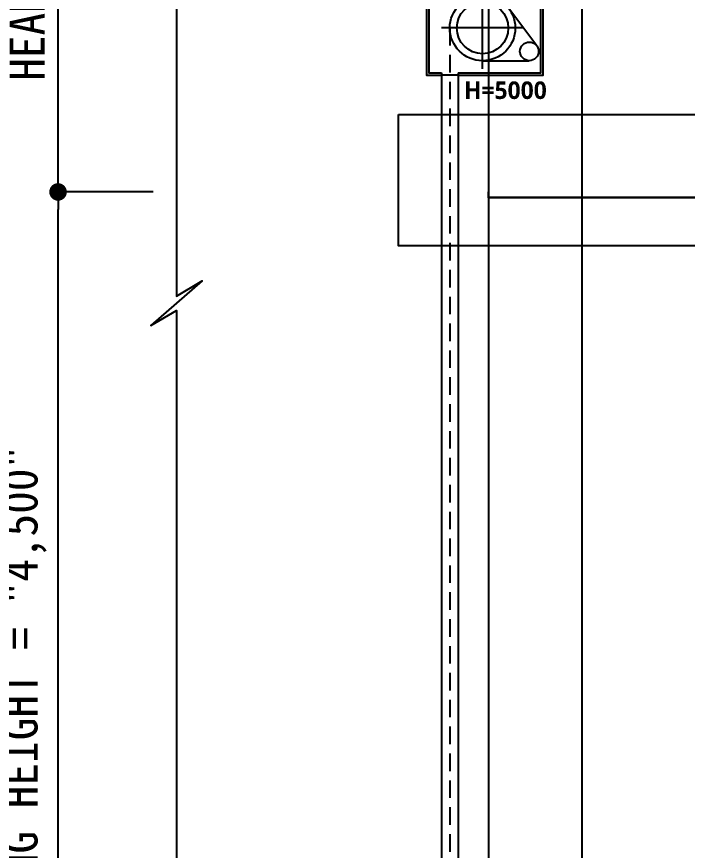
# Model space of a CAD drawing. Header units: millimetres. Extents: x 909 to 159266, y 137 to 21462.
# Drawn here: x 93139 to 96007, y 12569 to 16136 of the extents above; entities that cross this region are included whole.
import ezdxf
from ezdxf.enums import TextEntityAlignment as Align

# ---------------------------------------------------------------- set-up
doc = ezdxf.new("R2010")
doc.units = ezdxf.units.MM
doc.header["$LTSCALE"] = 50
doc.header["$MEASUREMENT"] = 0
doc.linetypes.add('주단면도-1$0$AF_01_Xref_X열_SEC_REV_01$0$HID', pattern=[2.3, 1.5, -0.8])
doc.linetypes.add('주단면도-1$0$주단면도-1$0$STD_CENTER', pattern=[66, 60, -2, 2, -2])
doc.layers.get('Defpoints').update_dxf_attribs({"color": 181})
for name, color, linetype in [('252', 252, 'Continuous'), ('DIM', 7, 'Continuous'), ('주단면도-1$0$A-30', 30, 'Continuous'), ('주단면도-1$0$AF_01_Xref_X열_SEC_REV_01$0$DF', 7, 'Continuous'), ('주단면도-1$0$AF_01_Xref_X열_SEC_REV_01$0$STL', 7, 'Continuous'), ('주단면도-1$0$주단면도-1$0$A-ST-AXIS-CEN', 252, '주단면도-1$0$주단면도-1$0$STD_CENTER')]:
    doc.layers.add(name, color=color, linetype=linetype)
doc.layers.add('주단면도-1$0$A-ELEV-LIN2', color=7, linetype='Continuous', lineweight=25)
doc.styles.add('2020음성 1차', font='나눔고딕Bold.ttf')
doc.styles.add('돋움체', font='')
doc.styles.add('주단면도-1$0$AF_01_Xref_X열_SEC_REV_01$0$TEXT', font='')
doc.styles.get('돋움체').set_extended_font_data('DotumChe')
doc.styles.get('주단면도-1$0$AF_01_Xref_X열_SEC_REV_01$0$TEXT').set_extended_font_data('NanumGothic', bold=True)
doc.dimstyles.new('류재성$0', dxfattribs={"dimscale": 50, "dimtxt": 3, "dimasz": 1.5, "dimexe": 0, "dimexo": 2, "dimgap": 1, "dimtad": 1, "dimdec": 0, "dimdsep": 46, "dimlunit": 6, "dimtxsty": '2020음성 1차', "dimblk1": 'DOT', "dimblk2": 'DOT', "dimsah": 1, "dimcen": 0.09, "dimclrt": 4, "dimadec": 0, "dimazin": 0, "dimtfac": 1, "dimtdec": 4, "dimtofl": 0, "dimtmove": 0, "dimatfit": 3, "dimldrblk": 'DOT', "dimfxl": 1, "dimtolj": 1, "dimtzin": 0, "dimarcsym": 0})

# ---------------------------------------------------------------- blocks, each defined once
blk = doc.blocks.new('주단면도-1$0$AF_01_Xref_X열_SEC_REV_01$0$SFSS_H4000')
at = {"layer": '주단면도-1$0$AF_01_Xref_X열_SEC_REV_01$0$STL', "color": 1, "ltscale": 0.5}
for p, q in [((240, 626.7), (240, 976.7)), ((415, 801.7), (65, 801.7))]:
    blk.add_line(p, q, dxfattribs=at)
at = {"layer": '주단면도-1$0$AF_01_Xref_X열_SEC_REV_01$0$STL', "color": 9, "ltscale": 0.5}
for p, q in [((472, 725.7), (352, 885.7)), ((240, 661.7), (440, 661.7))]:
    blk.add_line(p, q, dxfattribs=at)
at = {"layer": '주단면도-1$0$AF_01_Xref_X열_SEC_REV_01$0$STL', "color": 6}
blk.add_line((135, 600), (65, 600), dxfattribs=at)
at = {"layer": '주단면도-1$0$AF_01_Xref_X열_SEC_REV_01$0$STL', "color": 9}
for p, q in [((65, 600), (65, -5500)), ((135, 600), (135, -5500))]:
    blk.add_line(p, q, dxfattribs=at)
at = {"layer": '주단면도-1$0$AF_01_Xref_X열_SEC_REV_01$0$STL', "ltscale": 0.5}
for points in [[(135, 600), (500, 600), (500, 1000), (0, 1000), (0, 600), (65, 600)], [(135, 610), (490, 610), (490, 990), (10, 990), (10, 610), (65, 610)], [(65, 610), (65, 600)], [(135, 610), (135, 600)]]:
    blk.add_lwpolyline(points, dxfattribs=at)
at = {"layer": '주단면도-1$0$AF_01_Xref_X열_SEC_REV_01$0$STL', "linetype": '주단면도-1$0$AF_01_Xref_X열_SEC_REV_01$0$HID'}
blk.add_lwpolyline([(100, 801.7), (100, -5455), (106.9, -5455)], dxfattribs=at)
at = {"layer": '주단면도-1$0$AF_01_Xref_X열_SEC_REV_01$0$STL', "color": 6, "ltscale": 0.5}
for centre, radius in [((240, 801.7), 140), ((240, 801.7), 110), ((440, 701.7), 40)]:
    blk.add_circle(centre, radius, dxfattribs=at)
at = {"layer": 'Defpoints', "style": '주단면도-1$0$AF_01_Xref_X열_SEC_REV_01$0$TEXT'}
blk.add_text('H=5000', height=75, dxfattribs=at).set_placement((337.7, 535.4), align=Align.MIDDLE_CENTER)
blk = doc.blocks.new('주단면도-1$0$_4F-ohd')
at = {"layer": '주단면도-1$0$A-30', "ltscale": 3}
for p, q in [((-355.7, -720.4), (-355.7, -745.4)), ((-355.7, -720.4), (-354.5, -720.4)), ((819.3, -744.2), (-355.7, -744.2)), ((820.5, -745.4), (-355.7, -745.4)), ((-354.5, -720.4), (-354.5, -744.2))]:
    blk.add_line(p, q, dxfattribs=at)
blk = doc.blocks.new('_Dot')
at = {"layer": 'DIM', "color": 0, "lineweight": -2}
blk.add_line((-0.5, 0), (-1, 0), dxfattribs=at)
at = {"layer": 'DIM', "color": 0, "const_width": 0.5}
blk.add_lwpolyline([(-0.25, 0, 1), (0.25, 0, 1)], format="xyb", close=True, dxfattribs=at)
blk = doc.blocks.new('*D5560')
at = {"layer": '252', "color": 0, "lineweight": -2}
for p, q in [((93722.4, 17986.2), (93315.4, 17986.2)), ((93315.4, 15461.2), (93315.4, 17911.2)), ((93722.4, 15386.2), (93315.4, 15386.2))]:
    blk.add_line(p, q, dxfattribs=at)
at = {"layer": 'Defpoints', "color": 0}
for p in [(93315.4, 17986.2), (93822.4, 17986.2), (93822.4, 15386.2)]:
    blk.add_point(p, dxfattribs=at)
at = {"layer": '252', "color": 0, "linetype": 'ByBlock', "lineweight": -2, "xscale": 75, "yscale": 75, "zscale": 75}
for p, rotation in [((93315.4, 17986.2), 90), ((93315.4, 15386.2), 270)]:
    blk.add_blockref('_Dot', p, dxfattribs=dict(at, rotation=rotation))
at = {"layer": '252', "color": 4, "insert": (93184.1, 16686.2), "char_height": 150, "attachment_point": 5, "rotation": 90, "style": '돋움체'}
blk.add_mtext('\\A1;HEAD ROOM = "VAR"', dxfattribs=at)
blk = doc.blocks.new('*D5561')
at = {"layer": '252', "color": 0, "lineweight": -2}
for p, q in [((93722.4, 15386.2), (93315.4, 15386.2)), ((93315.4, 10961.2), (93315.4, 15311.2)), ((93722.4, 10886.2), (93315.4, 10886.2))]:
    blk.add_line(p, q, dxfattribs=at)
at = {"layer": 'Defpoints', "color": 0}
for p in [(93315.4, 15386.2), (93822.4, 15386.2), (93822.4, 10886.2)]:
    blk.add_point(p, dxfattribs=at)
at = {"layer": '252', "color": 0, "linetype": 'ByBlock', "lineweight": -2, "xscale": 75, "yscale": 75, "zscale": 75}
for p, rotation in [((93315.4, 15386.2), 90), ((93315.4, 10886.2), 270)]:
    blk.add_blockref('_Dot', p, dxfattribs=dict(at, rotation=rotation))
at = {"layer": '252', "color": 4, "insert": (93172, 13136.2), "char_height": 150, "attachment_point": 5, "rotation": 90, "style": '돋움체'}
blk.add_mtext('\\A1;OPENING HEIGHT = "4,500"', dxfattribs=at)

msp = doc.modelspace()

# ---------------------------------------------------------------- linework, layer by layer
at = {"color": 2, "elevation": 0}
msp.add_lwpolyline([(93822.4, 20817.1), (93822.4, 14940.6), (93932.3, 15005.3), (93712.4, 14814.5), (93822.4, 14879.2), (93822.4, 9002.7)], dxfattribs=at)
at = {"elevation": 0}
msp.add_lwpolyline([(94772.4, 15717.6), (96701.8, 15717.6), (96701.8, 15156), (94772.4, 15156)], close=True, dxfattribs=at)
at = {"layer": '주단면도-1$0$A-ELEV-LIN2'}
msp.add_line((95156.5, 19536.2, 0), (95156.5, 10886.2, 0), dxfattribs=at)
at = {"layer": '주단면도-1$0$주단면도-1$0$A-ST-AXIS-CEN', "color": 1, "linetype": 'Continuous'}
msp.add_line((95556.4, 20617.1, 0), (95556.4, 9202.7, 0), dxfattribs=at)
msp.add_line((95556.4, 20617.1, 0), (95556.4, 9202.7, 0), dxfattribs=at)

# ---------------------------------------------------------------- block references
msp.add_blockref('주단면도-1$0$_4F-ohd', (95511, 16106.6, 0))
at = {"layer": '주단면도-1$0$AF_01_Xref_X열_SEC_REV_01$0$DF'}
msp.add_blockref('주단면도-1$0$AF_01_Xref_X열_SEC_REV_01$0$SFSS_H4000', (94891.4, 15286.2, 0), dxfattribs=at)

# ---------------------------------------------------------------- dimensions: what is measured, and where the dimension line sits
at = {"layer": '252', "color": 0}
for base, p1, p2, text, picture, middle in [((93315.4, 17986.2, 0), (93822.4, 15386.2, 0), (93822.4, 17986.2, 0), 'HEAD ROOM = "VAR"', '*D5560', (93184.1, 16686.2, 0)), ((93315.4, 15386.2, 0), (93822.4, 10886.2, 0), (93822.4, 15386.2, 0), 'OPENING HEIGHT = "<>"', '*D5561', (93172, 13136.2, 0))]:
    dim = msp.add_linear_dim(base=base, p1=p1, p2=p2, angle=90, text=text, dimstyle='류재성$0', override={"dimtxsty": '돋움체'}, dxfattribs=at)
    dim.commit()
    dim.dimension.update_dxf_attribs({"geometry": picture, "text_midpoint": middle})

doc.saveas('drawing.dxf')
